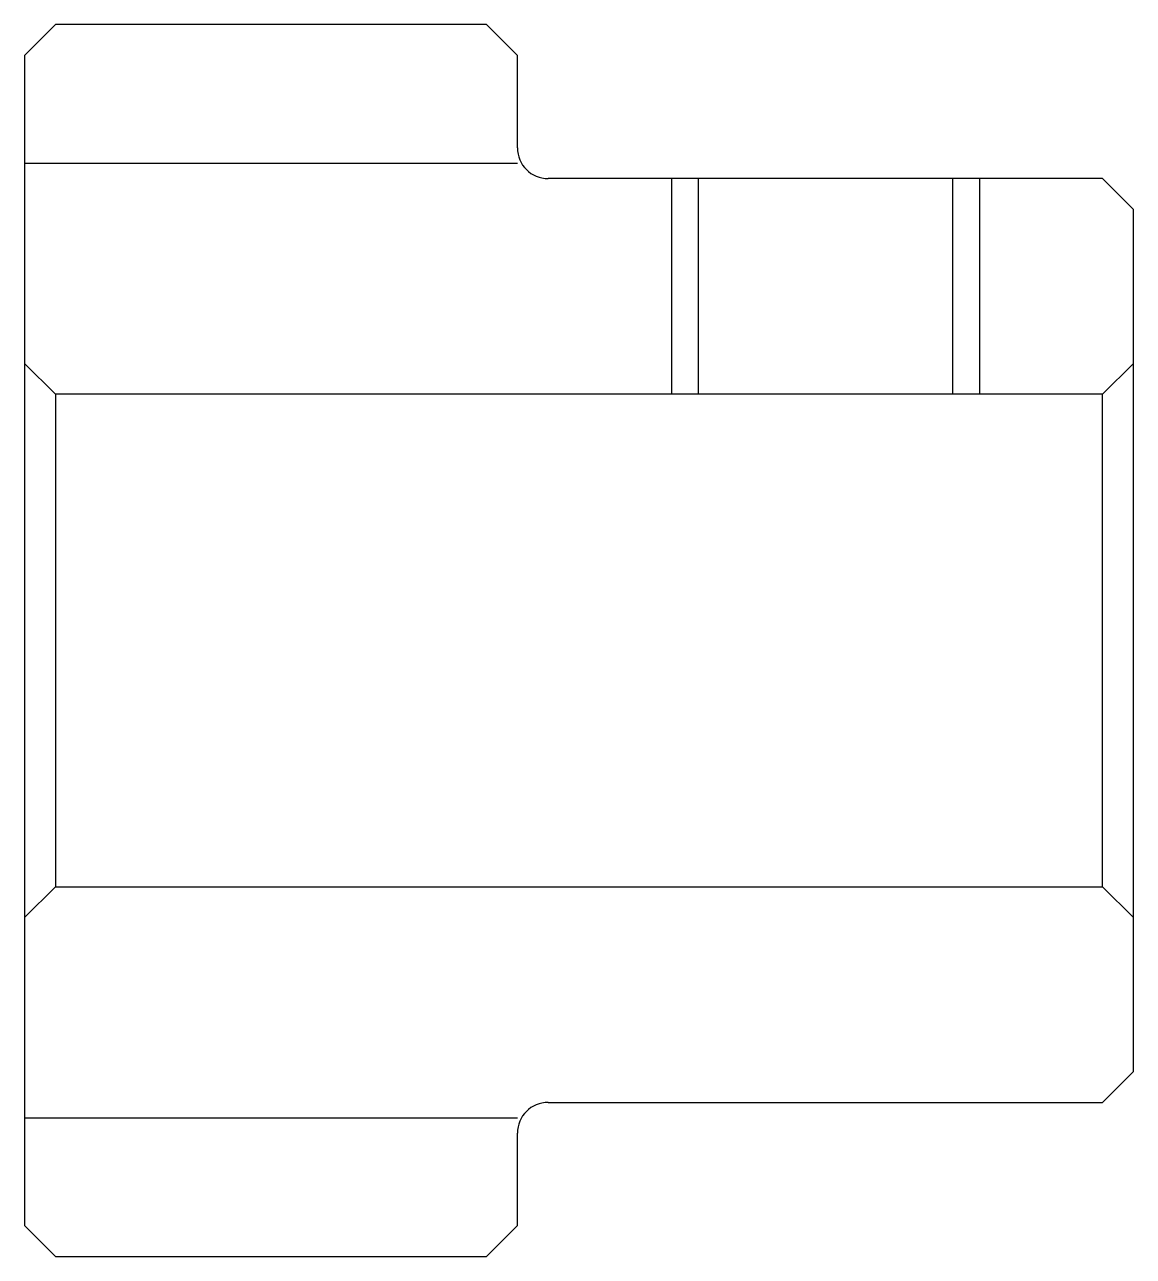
# Model space of a CAD drawing. Header units: metres. Extents: x 58.1 to 147.1, y 48.5 to 68.5.
# Drawn here: x 58.11 to 76.11, y 48.47 to 68.47 of the extents above.
import ezdxf

# ---------------------------------------------------------------- set-up
doc = ezdxf.new("R2010")
doc.units = ezdxf.units.M

msp = doc.modelspace()

# ---------------------------------------------------------------- linework, layer by layer
at = {"color": 4}
for p, q in [((58.108696, 66.217392), (66.108696, 66.217392)), ((75.608696, 62.467396), (76.108696, 62.967396)), ((58.608696, 62.467396), (58.608696, 54.467396)), ((75.608696, 54.467396), (76.108696, 53.967396)), ((58.108696, 50.717396), (66.108696, 50.717396))]:
    msp.add_line(p, q, dxfattribs=at)
for points in [[(66.108696, 66.467392), (66.108696, 67.967392), (65.608696, 68.467392), (58.608696, 68.467392), (58.108696, 67.967392), (58.108696, 53.967396)], [(66.608696, 50.967396), (75.608696, 50.967396), (76.108696, 51.467396), (76.108696, 65.467392), (75.608696, 65.967392), (66.608696, 65.967392)], [(68.608696, 65.967392), (68.608696, 62.467396)], [(69.043694, 65.967392), (69.043694, 62.467396)], [(73.173698, 65.967392), (73.173698, 62.467396)], [(73.608696, 65.967392), (73.608696, 62.467396)], [(58.108696, 53.967396), (58.608696, 54.467396), (75.608696, 54.467396), (75.608696, 62.467396), (58.608696, 62.467396), (58.108696, 62.967396)], [(58.108696, 53.967396), (58.108696, 48.967396), (58.608696, 48.467396), (65.608696, 48.467396), (66.108696, 48.967396), (66.108696, 50.467396)]]:
    msp.add_lwpolyline(points, dxfattribs=at)
for centre, start, end in [((66.608696, 66.467392), 180, 270), ((66.608696, 50.467396), 90, 180)]:
    msp.add_arc(centre, 0.5, start, end, dxfattribs=at)

doc.saveas('drawing.dxf')
